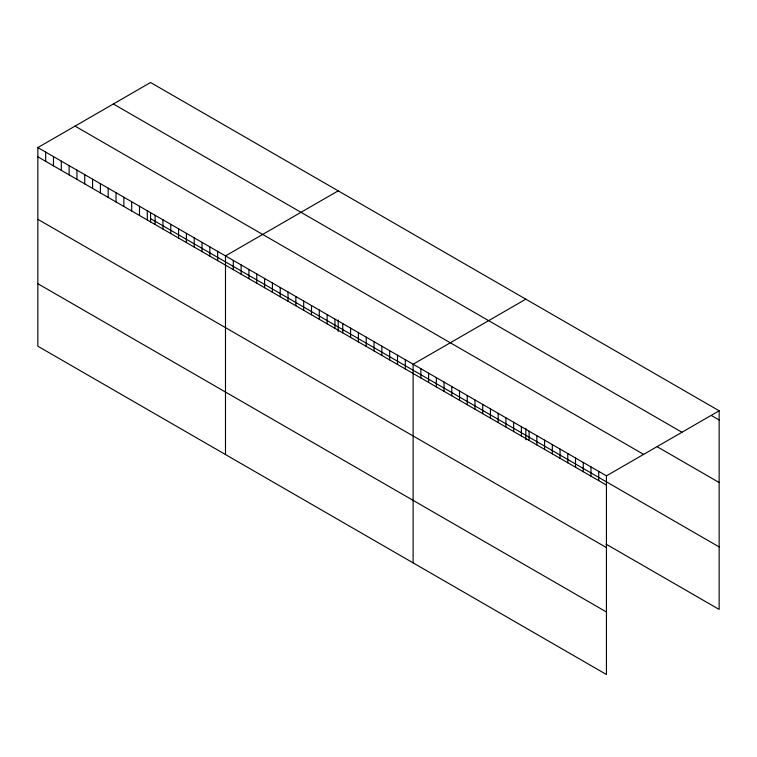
<?xml version="1.0" encoding="UTF-8"?>
<svg xmlns="http://www.w3.org/2000/svg" width="757" height="757" viewBox="0 0 757 757"><rect width="100%" height="100%" fill="white"/><g stroke="black" fill="none" stroke-linecap="round" stroke-linejoin="round"><path stroke-width="1.14" d="M37.85 147.577L606.442 475.85L606.442 674.496L37.85 346.214L37.85 147.577L150.558 82.504L719.15 410.786L719.15 609.423L606.054 544.132M338.19 190.84L225.491 255.904L225.491 454.55M525.831 299.166L413.123 364.24L413.123 562.877M606.442 475.85L719.15 410.786M711.419 415.546L719.15 420.012M113.361 103.983L681.962 432.256M657.284 446.8L719.15 482.521M75.038 126.107L643.639 454.38M150.558 218.641L719.15 546.914M37.85 156.803L606.442 485.086M37.85 219.312L606.442 547.585M37.85 283.714L606.442 611.987M598.711 471.384L598.711 480.619M590.98 466.927L590.98 476.153M583.25 462.461L583.25 471.687M575.519 457.994L575.519 467.22M567.778 453.528L567.778 462.764M560.048 449.062L560.048 458.297M552.317 444.605L552.317 453.831M544.586 440.139L544.586 449.365M536.845 435.672L536.845 444.898M529.115 431.206L529.115 440.432M525.831 428.405L525.831 439.77M521.384 426.74L521.384 435.975M513.653 422.274L513.653 431.509M505.922 417.817L505.922 427.043M498.182 413.35L498.182 422.576M490.451 408.884L490.451 418.11M482.72 404.418L482.72 413.653M474.989 399.951L474.989 409.187M467.258 395.495L467.258 404.721M459.518 391.028L459.518 400.254M451.787 386.562L451.787 395.788M444.056 382.096L444.056 391.322M436.325 377.629L436.325 386.865M428.585 373.173L428.585 382.399M420.854 368.706L420.854 377.932M405.307 359.726L405.307 368.952M397.491 355.213L397.491 364.439M389.666 350.699L389.666 359.925M381.85 346.186L381.85 355.412M374.034 341.672L374.034 350.898M366.218 337.158L366.218 346.384M358.392 332.645L358.392 341.871M350.576 328.131L350.576 337.357M342.76 323.618L342.76 332.843M338.19 320.069L338.19 331.434M334.944 319.104L334.944 328.33M327.128 314.59L327.128 323.816M319.303 310.077L319.303 319.303M311.487 305.563L311.487 314.789M303.671 301.049L303.671 310.275M295.855 296.536L295.855 305.762M288.029 292.022L288.029 301.248M280.213 287.509L280.213 296.735M272.397 282.995L272.397 292.221M264.581 278.481L264.581 287.707M256.755 273.968L256.755 283.194M248.939 269.445L248.939 278.68M241.123 264.931L241.123 274.166M233.307 260.417L233.307 269.653M217.666 251.39L217.666 260.626M209.85 246.877L209.85 256.112M202.034 242.363L202.034 251.598M194.218 237.849L194.218 247.085M186.392 233.336L186.392 242.571M178.576 228.822L178.576 238.058M170.76 224.309L170.76 233.544M162.944 219.795L162.944 229.03M155.119 215.281L155.119 224.517M150.558 212.887L150.558 221.99M147.303 210.768L147.303 220.003M139.487 206.254L139.487 215.49M131.671 201.74L131.671 210.976M123.855 197.227L123.855 206.453M116.029 192.713L116.029 201.939M108.213 188.2L108.213 197.426M100.397 183.686L100.397 192.912M92.581 179.172L92.581 188.398M84.756 174.659L84.756 183.885M76.94 170.145L76.94 179.371M69.124 165.632L69.124 174.858M61.308 161.118L61.308 170.344M53.482 156.604L53.482 165.83M45.666 152.091L45.666 161.317"/></g></svg>
